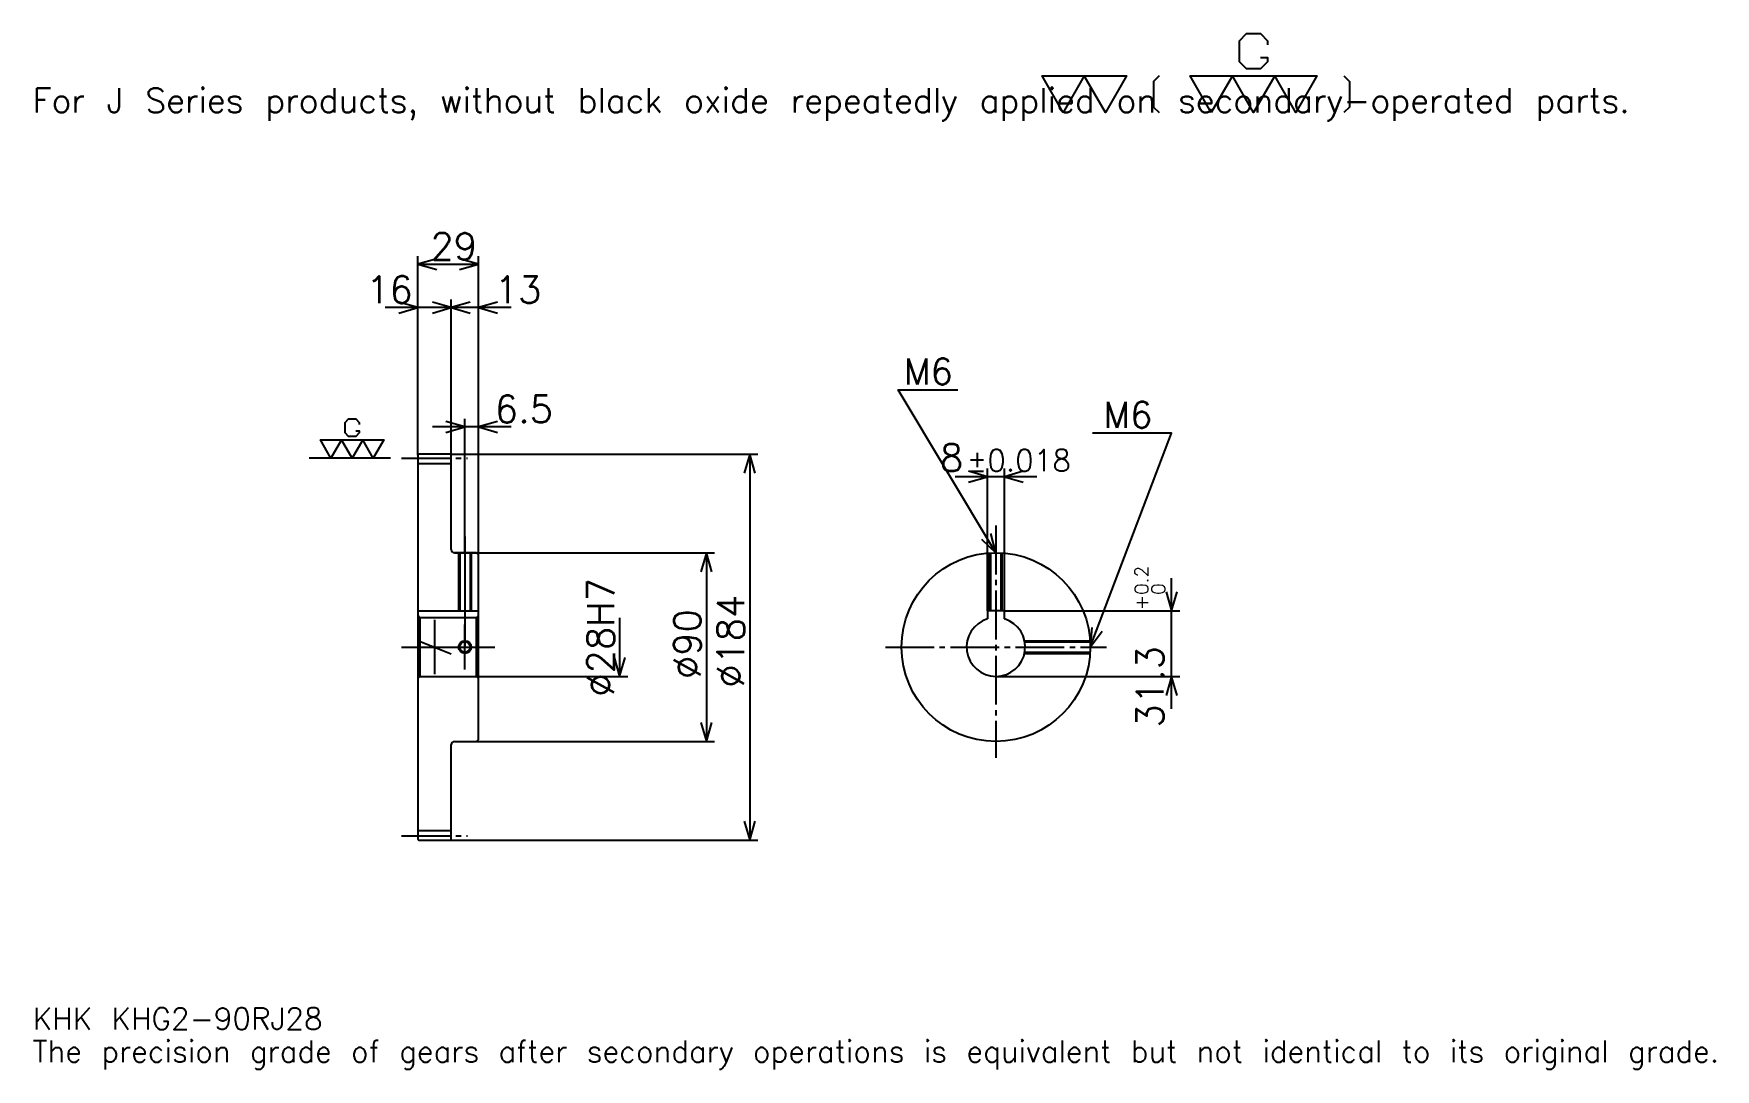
# Model space of a CAD drawing. Extents: x 26 to 828, y 9 to 503.
import ezdxf

# ---------------------------------------------------------------- set-up
doc = ezdxf.new("R2010")
doc.units = 0
doc.linetypes.add('DASHDOT', pattern=[31.04348, 23.282609, -2.586957, 2.586957, -2.586957])
doc.layers.get('0').update_dxf_attribs({"linetype": 'CONTINUOUS'})
doc.layers.add('DASHDOT', color=6, linetype='DASHDOT')
doc.styles.add('KANJI', font='TXT', dxfattribs={"bigfont": 'BIGFONT'})

msp = doc.modelspace()

# ---------------------------------------------------------------- linework, layer by layer
at = {"color": 5}
for p, q in [((209.543472, 302.836945), (209.543472, 397.260864)), ((209.543472, 393.380432), (238.543472, 393.380432)), ((238.543472, 302.836945), (238.543472, 397.260864)), ((241.065216, 372.684753), (194.021729, 372.684753)), ((254.065216, 372.684753), (210.021729, 372.684753)), ((225.543472, 302.836945), (225.543472, 376.565186)), ((254.065216, 315.771729), (216.521729, 315.771729)), ((232.043472, 302.836945), (232.043472, 319.652161)), ((209.543472, 302.336945), (209.543472, 302.836945)), ((225.043472, 302.836945), (238.543472, 302.836945)), ((225.543472, 302.336945), (225.543472, 302.836945)), ((232.043472, 255.836945), (232.043472, 302.836945)), ((232.043472, 255.836945), (232.043472, 302.836945)), ((238.543472, 302.836945), (371.771729, 302.836945)), ((238.543472, 254.836945), (238.543472, 302.836945)), ((367.891296, 302.836945), (367.891296, 118.836945)), ((504.847839, 292.054321), (465.804382, 292.054321)), ((481.326111, 228.136948), (481.326111, 295.934753)), ((489.326111, 228.136948), (489.326111, 295.934753)), ((227.043472, 255.836945), (238.543472, 255.836945)), ((238.543472, 255.836945), (351.07608, 255.836945)), ((347.195648, 255.836945), (347.195648, 165.836945)), ((569.130432, 181.315201), (569.130432, 243.658691)), ((305.804352, 224.836945), (305.804352, 196.836945)), ((489.326111, 228.136948), (573.010864, 228.136948)), ((238.543472, 196.836945), (309.684784, 196.836945)), ((485.326111, 196.836945), (573.010864, 196.836945)), ((227.043472, 165.836945), (238.543472, 165.836945)), ((238.543472, 165.836945), (351.07608, 165.836945)), ((225.043472, 118.836945), (238.543472, 118.836945)), ((238.543472, 118.836945), (371.771729, 118.836945))]:
    msp.add_line(p, q, dxfattribs=at)
at = {"color": 7}
for p, q in [((196.608688, 300.836945), (157.804337, 300.836945)), ((217.543472, 223.771729), (217.543472, 197.902161))]:
    msp.add_line(p, q, dxfattribs=at)
at = {"color": 4}
for p, q in [((209.543472, 298.336945), (225.543472, 298.336945)), ((209.543472, 228.136948), (238.543472, 228.136948)), ((210.543472, 224.836945), (210.543472, 196.836945)), ((237.543472, 224.836945), (238.543472, 225.836945)), ((237.543472, 196.836945), (238.543472, 195.836945)), ((209.543472, 123.336945), (225.543472, 123.336945))]:
    msp.add_line(p, q, dxfattribs=at)
at = {"color": 7}
for points in [[(611.556519, 491.883911), (614.919556, 491.883911), (614.919556, 489.866089), (611.556519, 486.503021), (604.830444, 486.503021), (601.467407, 489.866089), (601.467407, 499.9552), (604.830444, 503.318237), (611.556519, 503.318237), (614.919556, 499.9552), (614.919556, 497.937378)], [(517.391296, 465.652161), (507.302155, 483.139984), (547.658691, 483.139984), (537.56958, 465.652161), (527.480408, 483.139984), (517.391296, 465.652161)], [(563.128662, 483.139984), (560.438232, 480.449554), (560.438232, 468.34259), (563.128662, 465.652161)], [(588.015198, 465.652161), (577.926086, 483.139984), (638.460876, 483.139984), (628.371704, 465.652161), (618.282593, 483.139984), (608.193481, 465.652161), (598.10437, 483.139984), (588.015198, 465.652161)], [(651.240417, 483.139984), (653.930847, 480.449554), (653.930847, 468.34259), (651.240417, 465.652161)], [(179.922821, 313.95282), (181.60434, 313.95282), (181.60434, 312.943909), (179.922821, 311.26239), (176.559784, 311.26239), (174.87825, 312.943909), (174.87825, 317.988464), (176.559784, 319.669983), (179.922821, 319.669983), (181.60434, 317.988464), (181.60434, 316.979553)], [(168.152161, 300.836945), (163.107605, 309.580872), (193.375, 309.580872), (188.330429, 300.836945), (183.285858, 309.580872), (178.241302, 300.836945), (173.196732, 309.580872), (168.152161, 300.836945)]]:
    msp.add_lwpolyline(points, dxfattribs=at)
at = {"color": 5}
for points in [[(218.597824, 395.967407), (209.543472, 393.380432), (218.597824, 390.793457)], [(229.48912, 390.793457), (238.543472, 393.380432), (229.48912, 395.967407)], [(200.48912, 370.097809), (209.543472, 372.684753), (200.48912, 375.271729)], [(216.48912, 370.097809), (225.543472, 372.684753), (216.48912, 375.271729)], [(234.597824, 375.271729), (225.543472, 372.684753), (234.597824, 370.097809)], [(247.597824, 375.271729), (238.543472, 372.684753), (247.597824, 370.097809)], [(485.326111, 255.836945), (438.760864, 333.445648), (467.217407, 333.445648)], [(222.98912, 313.184753), (232.043472, 315.771729), (222.98912, 318.358704)], [(247.597824, 318.358704), (238.543472, 315.771729), (247.597824, 313.184753)], [(530.326111, 210.836945), (569.130432, 312.75), (531.36084, 312.75)], [(370.478271, 293.782593), (367.891296, 302.836945), (365.304321, 293.782593)], [(472.271729, 289.467377), (481.326111, 292.054321), (472.271729, 294.641296)], [(498.380432, 294.641296), (489.326111, 292.054321), (498.380432, 289.467377)], [(478.449402, 262.27002), (485.326111, 255.836945), (482.885986, 264.931946)], [(349.782593, 246.782593), (347.195648, 255.836945), (344.608704, 246.782593)], [(566.543518, 237.191284), (569.130432, 228.136948), (571.717407, 237.191284)], [(531.13031, 220.219208), (530.326111, 210.836945), (535.965637, 218.378128)], [(303.217377, 205.891296), (305.804352, 196.836945), (308.391296, 205.891296)], [(571.717407, 187.782593), (569.130432, 196.836945), (566.543518, 187.782593)], [(344.608704, 174.891296), (347.195648, 165.836945), (349.782593, 174.891296)], [(365.304321, 127.891296), (367.891296, 118.836945), (370.478271, 127.891296)]]:
    msp.add_lwpolyline(points, dxfattribs=at)
at = {"color": 4}
for points in [[(225.543472, 257.336945), (225.543472, 302.336945), (225.043472, 302.836945), (210.043472, 302.836945), (209.543472, 302.336945), (209.543472, 195.836945)], [(227.043472, 165.836945), (237.543472, 165.836945), (238.543472, 166.836945), (238.543472, 254.836945), (237.543472, 255.836945), (227.043472, 255.836945)], [(229.043472, 255.836945), (229.043472, 228.136948)], [(229.583466, 255.836945), (229.583466, 228.136948)], [(234.503479, 255.836945), (234.503479, 228.136948)], [(235.043472, 255.836945), (235.043472, 228.136948)], [(482.326111, 228.136948), (482.326111, 255.736832)], [(482.866089, 228.136948), (482.866089, 255.769653)], [(487.786072, 228.136948), (487.786072, 255.769653)], [(488.326111, 228.136948), (488.326111, 255.736832)], [(209.543472, 195.836945), (210.543472, 196.836945), (237.543472, 196.836945), (237.543472, 224.836945), (210.543472, 224.836945), (209.543472, 225.836945)], [(489.326111, 224.253357), (489.326111, 228.136948), (481.326111, 228.136948), (481.326111, 224.253357)], [(499.000916, 213.836945), (530.225952, 213.836945)], [(499.108276, 213.296951), (530.258789, 213.296951)], [(499.000916, 207.836945), (530.225952, 207.836945)], [(499.108276, 208.376938), (530.258789, 208.376938)], [(209.543472, 195.836945), (209.543472, 119.336945), (210.043472, 118.836945), (225.043472, 118.836945), (225.543472, 119.336945), (225.543472, 164.336945)]]:
    msp.add_lwpolyline(points, dxfattribs=at)
for centre, radius in [((485.326111, 210.836945), 45), ((232.043472, 210.836945), 2.46)]:
    msp.add_circle(centre, radius, dxfattribs=at)
at = {"color": 7}
msp.add_circle((232.043472, 210.836945), 3, dxfattribs=at)
at = {"color": 4}
for centre, radius, start, end in [((227.043472, 257.336945), 1.5, 180, 270), ((485.326111, 210.836945), 14, 106.601549926, 73.398450074), ((227.043472, 164.336945), 1.5, 90, 180)]:
    msp.add_arc(centre, radius, start, end, dxfattribs=at)
at = {"layer": 'DASHDOT', "color": 7}
for p, q in [((201.782608, 300.836945), (233.304337, 300.836945)), ((485.326111, 268.771729), (485.326111, 158.07608)), ((232.043472, 255.836945), (232.043472, 210.836945)), ((201.782608, 210.836945), (246.304337, 210.836945)), ((209.543472, 213.988235), (225.543472, 207.685654)), ((432.565216, 210.836945), (538.086975, 210.836945)), ((201.782608, 120.836945), (233.304337, 120.836945))]:
    msp.add_line(p, q, dxfattribs=at)
for points in [[(232.043472, 263.597809), (232.043472, 220.376068)], [(232.043472, 200.07608), (232.043472, 221.597809)], [(221.282608, 210.836945), (242.804352, 210.836945)]]:
    msp.add_lwpolyline(points, dxfattribs=at)

# ---------------------------------------------------------------- texts
at = {"color": 7, "style": 'KANJI'}
for s, height, p in [('For J Series products, without black oxide repeatedly applied on secondary-operated parts.', 11.641304, (25.869566, 465.652161)), ('29', 12.934783, (215.635864, 395.450012)), ('16', 12.934783, (184.967377, 374.754333)), ('13', 12.934783, (246.304352, 374.754333)), ('M6', 12.417392, (441.347839, 336.032593)), ('6.5', 12.934783, (246.304352, 317.841309)), ('M6', 12.417392, (536.53479, 315.336945)), ('8', 12.934783, (458.62616, 294.641296)), ('%%p0.018', 10.347826, (471.429993, 294.641296)), ('KHK KHG2-90RJ28', 10.347826, (25.869566, 28.456522)), ('The precision grade of gears after secondary operations is equivalent but not identical to its original grade.', 10.347826, (25.869566, 12.934783))]:
    msp.add_text(s, height=height, dxfattribs=at).set_placement(p)
for s, height, p in [('0.2', 6.467391, (558.006531, 235.705582)), ('%%c28H7', 12.934783, (303.217377, 187.230957)), ('%%c184', 12.934783, (365.304321, 191.434769)), ('+', 6.467391, (558.006531, 228.462097)), ('0', 6.467391, (566.026123, 235.705582)), ('%%c90', 12.934783, (344.608704, 195.63858)), ('31.3', 12.934783, (565.25, 172.47525))]:
    msp.add_text(s, height=height, rotation=90, dxfattribs=at).set_placement(p)

doc.saveas('drawing.dxf')
